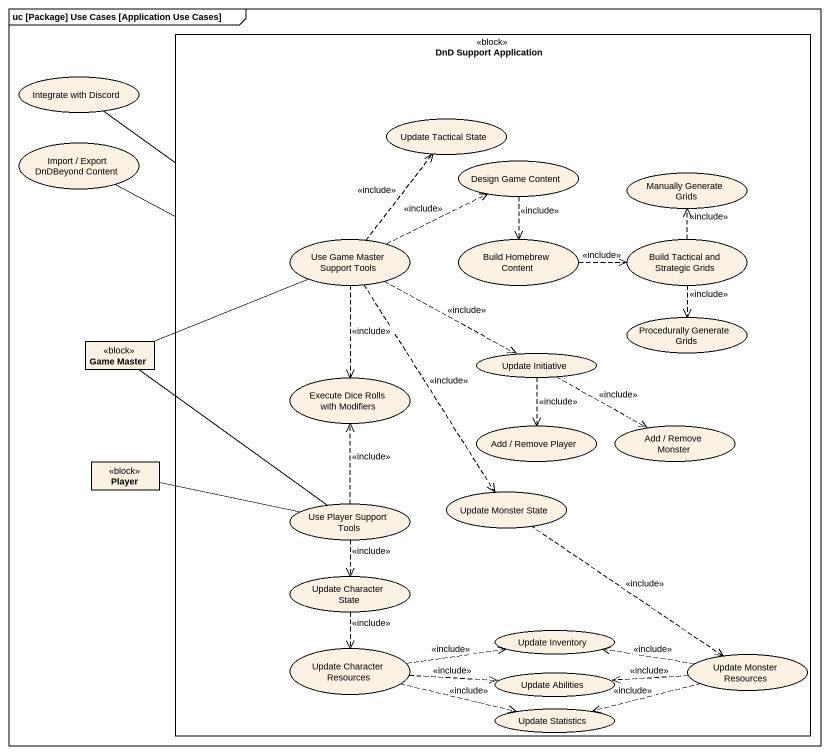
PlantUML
@startuml
mainframe uc [Package] Use Cases [Application Use Cases]
allowmixing
hide circle
hide empty members
rectangle "DnD Support Application" as DnD_Support_Application <<block>> {
  usecase "Update Tactical State" as Update_Tactical_State
  usecase "Design Game Content" as Design_Game_Content
  usecase "Manually Generate Grids" as Manually_Generate_Grids
  usecase "Use Game Master Support Tools" as Use_Game_Master_Support
  usecase "Build Homebrew Content" as Build_Homebrew_Content
  usecase "Build Tactical and Strategic Grids" as Build_Tactical_and
  usecase "Procedurally Generate Grids" as Procedurally_Generate_Grids
  usecase "Update Initiative" as Update_Initiative
  usecase "Execute Dice Rolls with Modifiers" as Execute_Dice_Rolls_with
  usecase "Add / Remove Player" as Add_Remove_Player
  usecase "Add / Remove Monster" as Add_Remove_Monster
  usecase "Use Player Support Tools" as Use_Player_Support_Tools
  usecase "Update Monster State" as Update_Monster_State
  usecase "Update Character State" as Update_Character_State
  usecase "Update Inventory" as Update_Inventory
  usecase "Update Character Resources" as Update_Character_Resources
  usecase "Update Monster Resources" as Update_Monster_Resources
  usecase "Update Abilities" as Update_Abilities
  usecase "Update Statistics" as Update_Statistics
}
usecase "Integrate with Discord" as Integrate_with_Discord
usecase "Import / Export DnDBeyond Content" as Import_Export_DnDBeyond
class "Game Master" as Game_Master <<block>>
class Player <<block>>
DnD_Support_Application -up- Integrate_with_Discord
DnD_Support_Application -left- Import_Export_DnDBeyond
Design_Game_Content ..> Build_Homebrew_Content : <<include>>
Use_Game_Master_Support .up.> Update_Tactical_State : <<include>>
Use_Game_Master_Support .right.> Design_Game_Content : <<include>>
Use_Game_Master_Support .right.> Update_Initiative : <<include>>
Use_Game_Master_Support ..> Execute_Dice_Rolls_with : <<include>>
Use_Game_Master_Support ..> Update_Monster_State : <<include>>
Build_Homebrew_Content .right.> Build_Tactical_and : <<include>>
Build_Tactical_and .up.> Manually_Generate_Grids : <<include>>
Build_Tactical_and ..> Procedurally_Generate_Grids : <<include>>
Game_Master -right- Use_Game_Master_Support
Game_Master -- Use_Player_Support_Tools
Update_Initiative ..> Add_Remove_Player : <<include>>
Update_Initiative .right.> Add_Remove_Monster : <<include>>
Player -right- Use_Player_Support_Tools
Use_Player_Support_Tools .up.> Execute_Dice_Rolls_with : <<include>>
Use_Player_Support_Tools ..> Update_Character_State : <<include>>
Update_Monster_State ..> Update_Monster_Resources : <<include>>
Update_Character_State ..> Update_Character_Resources : <<include>>
Update_Character_Resources .right.> Update_Inventory : <<include>>
Update_Character_Resources .right.> Update_Abilities : <<include>>
Update_Character_Resources .right.> Update_Statistics : <<include>>
Update_Monster_Resources .left.> Update_Inventory : <<include>>
Update_Monster_Resources .left.> Update_Abilities : <<include>>
Update_Monster_Resources .left.> Update_Statistics : <<include>>
@enduml
